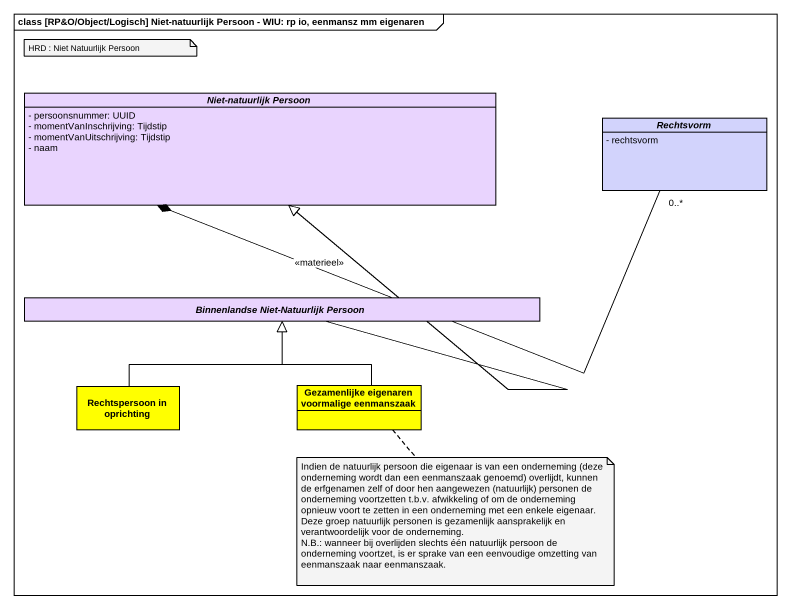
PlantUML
@startuml
mainframe class [RP&O/Object/Logisch] Niet-natuurlijk Persoon - WIU: rp io, eenmansz mm eigenaren
hide circle
hide empty members
skinparam classAttributeIconSize 0
abstract class "Niet-natuurlijk Persoon" as Niet_natuurlijk_Persoon #E9D4FE {
  - persoonsnummer: UUID
  - momentVanInschrijving: Tijdstip
  - momentVanUitschrijving: Tijdstip
  - naam
}
abstract class Rechtsvorm #D2D3FC {
  - rechtsvorm
}
abstract class "Binnenlandse Niet-Natuurlijk Persoon" as Binnenlandse_Niet #E9D4FE
class "Gezamenlijke eigenaren voormalige eenmanszaak" as Gezamenlijke_eigenaren #FFFF00
class "Rechtspersoon in oprichting" as Rechtspersoon_in_oprichting #FFFF00
Rechtsvorm "0..*" -left-* Niet_natuurlijk_Persoon : <<materieel>>
Binnenlandse_Niet -up-|> Niet_natuurlijk_Persoon
Gezamenlijke_eigenaren -up-|> Binnenlandse_Niet
Rechtspersoon_in_oprichting -up-|> Binnenlandse_Niet
note as N1
  HRD : Niet Natuurlijk Persoon
end note
note bottom of Gezamenlijke_eigenaren
  Indien de natuurlijk persoon die eigenaar is van een onderneming (deze onderneming wordt dan een eenmanszaak genoemd) overlijdt, kunnen de erfgenamen zelf of door hen aangewezen (natuurlijk) personen de onderneming voortzetten t.b.v. afwikkeling of om de onderneming opnieuw voort te zetten in een onderneming met een enkele eigenaar.
  Deze groep natuurlijk personen is gezamenlijk aansprakelijk en verantwoordelijk voor de onderneming.
  N.B.: wanneer bij overlijden slechts één natuurlijk persoon de onderneming voortzet, is er sprake van een eenvoudige omzetting van eenmanszaak naar eenmanszaak.
end note
@enduml
